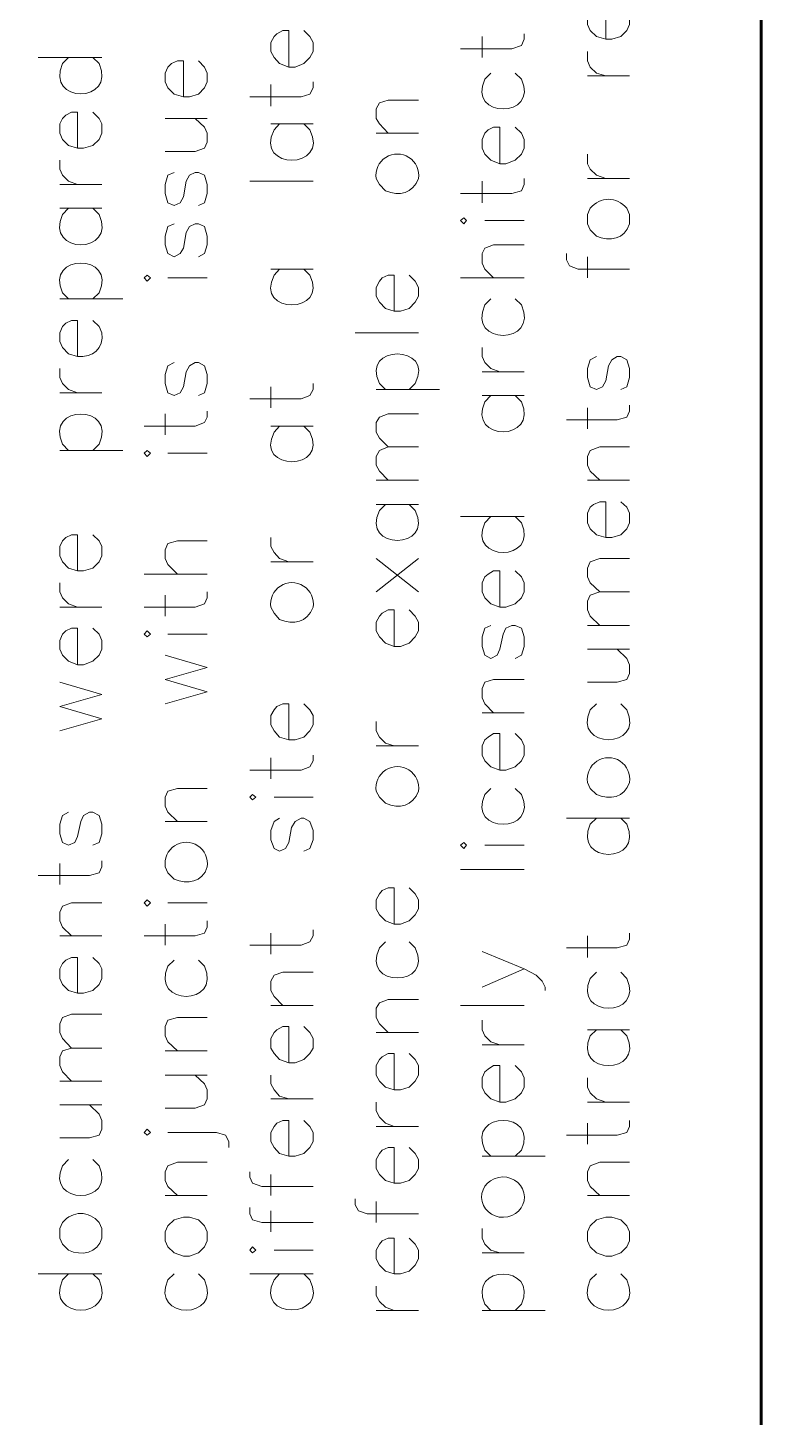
# Model space of a CAD drawing. Header units: inches. Extents: x 5 to 516, y -193 to 129.
# Drawn here: x 287.16 to 290.78, y -97.29 to -90.44 of the extents above; entities that cross this region are included whole.
import ezdxf

# ---------------------------------------------------------------- set-up
doc = ezdxf.new("R2010")
doc.units = ezdxf.units.IN
doc.header["$MEASUREMENT"] = 0
doc.layers.add('PDF3_Geometry', color=7, linetype='Continuous')

msp = doc.modelspace()

# ---------------------------------------------------------------- linework, layer by layer
at = {"layer": 'PDF3_Geometry', "lineweight": 60}
msp.add_lwpolyline([(290.7799874, -122.9609644), (290.7799874, -32.9700706), (155.7886422, -32.9700706), (155.7886422, -122.9609644)], dxfattribs=at)
at = {"layer": 'PDF3_Geometry', "lineweight": 15}
for points in [[(290.0133697, -90.4963846), (290.0133697, -90.3197292), (289.9833716, -90.3197292), (289.9533735, -90.3330617), (289.9367079, -90.3497273), (289.9233755, -90.3797254), (289.9233755, -90.4230559), (289.9367079, -90.453054), (289.966706, -90.4830521), (290.0133697, -90.4963846), (290.0433678, -90.4963846), (290.0866983, -90.4830521), (290.1166964, -90.453054), (290.1300289, -90.4230559), (290.1300289, -90.3797254), (290.1166964, -90.3497273), (290.0866983, -90.3197292)], [(288.4501366, -90.6330403), (288.4501366, -90.4530518), (288.4201385, -90.4530518), (288.3901405, -90.4697174), (288.376808, -90.4830499), (288.3601424, -90.513048), (288.3601424, -90.5563786), (288.376808, -90.5863766), (288.4034729, -90.6163747), (288.4501366, -90.6330403), (288.4801347, -90.6330403), (288.5234652, -90.6163747), (288.5534633, -90.5863766), (288.5701289, -90.5563786), (288.5701289, -90.513048), (288.5534633, -90.4830499), (288.5234652, -90.4530518)], [(289.2967493, -90.5430463), (289.5500664, -90.5430463), (289.5967301, -90.5263807), (289.6100626, -90.4963827), (289.6100626, -90.4697177)], [(289.403409, -90.5863785), (289.403409, -90.4830518)], [(287.2135495, -90.5863785), (287.5268628, -90.5863785)], [(287.3635398, -90.5863785), (287.3335417, -90.6163766)], [(287.5135301, -90.6163766), (287.4835321, -90.5863785)], [(287.9301699, -90.7796984), (287.9301699, -90.603043), (287.9001718, -90.603043), (287.8701738, -90.6163755), (287.8535082, -90.6330411), (287.8401757, -90.6630392), (287.8401757, -90.7063697), (287.8535082, -90.7363678), (287.8835062, -90.7663659), (287.9301699, -90.7796984), (287.960168, -90.7796984), (288.0034986, -90.7663659), (288.0334966, -90.7363678), (288.0468291, -90.7063697), (288.0468291, -90.6630392), (288.0334966, -90.6330411), (288.0034986, -90.603043)], [(290.0133697, -90.6763725), (289.966706, -90.66304), (289.9367079, -90.6330419), (289.9233755, -90.6030439), (289.9233755, -90.5563802)], [(289.4467395, -90.6630406), (289.4167414, -90.6930386)], [(289.5967299, -90.6930386), (289.5667318, -90.6630406)], [(289.9233757, -90.6763725), (290.1300291, -90.6763725)], [(288.2568159, -90.7796984), (288.510133, -90.7796984), (288.5534636, -90.7663659), (288.5701292, -90.7363678), (288.5701292, -90.7063697)], [(288.3601427, -90.8263602), (288.3601427, -90.7197003)], [(288.9401056, -90.9596863), (288.8967751, -90.9130226), (288.8801095, -90.8863577), (288.8801095, -90.839694), (288.8967751, -90.8096959), (288.9401056, -90.7963634), (289.090096, -90.7963634)], [(287.4068702, -91.0330153), (287.4068702, -90.85636), (287.3768722, -90.85636), (287.3502072, -90.8696925), (287.3335416, -90.8863581), (287.3202091, -90.913023), (287.3202091, -90.9596867), (287.3335416, -90.9896848), (287.3635397, -91.0196829), (287.4068702, -91.0330153), (287.4368683, -91.0330153), (287.483532, -91.0196829), (287.5135301, -90.9896848), (287.5268625, -90.9596867), (287.5268625, -90.913023), (287.5135301, -90.8863581), (287.483532, -90.85636)], [(287.840176, -90.8863573), (288.0468294, -90.8863573)], [(287.840176, -91.0496803), (287.9868332, -91.0496803), (288.0334969, -91.0330147), (288.0468294, -91.0030166), (288.0468294, -90.959686), (288.0334969, -90.929688), (287.9868332, -90.8863574)], [(288.3601427, -90.9130245), (288.5701292, -90.9130245)], [(288.4034731, -90.9130245), (288.3768082, -90.9430226)], [(288.5534635, -90.9430226), (288.5234655, -90.9130245)], [(288.8801094, -90.9596863), (289.0900959, -90.9596863)], [(289.49007, -91.1096774), (289.49007, -90.9296889), (289.4600719, -90.9296889), (289.433407, -90.9430214), (289.4167414, -90.959687), (289.4034089, -90.9896851), (289.4034089, -91.0330156), (289.4167414, -91.0630137), (289.4467395, -91.0930118), (289.49007, -91.1096774), (289.5200681, -91.1096774), (289.5667318, -91.0930118), (289.5967298, -91.0630137), (289.6100623, -91.0330156), (289.6100623, -90.9896851), (289.5967298, -90.959687), (289.5667318, -90.9296889)], [(287.4068702, -91.2130033), (287.3635397, -91.1963377), (287.3335416, -91.1663396), (287.3202091, -91.1363415), (287.3202091, -91.0930109)], [(290.0133697, -91.1830064), (289.966706, -91.1663408), (289.9367079, -91.1363427), (289.9233755, -91.1096778), (289.9233755, -91.0630141)], [(287.8835064, -91.1530062), (287.8535084, -91.1663386), (287.8401759, -91.2130023), (287.8401759, -91.2563329), (287.8535084, -91.3029965), (287.8835064, -91.316329), (287.9135045, -91.3029965), (287.9301701, -91.2729985), (287.9435026, -91.1963367), (287.9601682, -91.1663386), (287.9868332, -91.1530062), (288.0034988, -91.1530062), (288.0334968, -91.1663386), (288.0468293, -91.2130023), (288.0468293, -91.2563329), (288.0334968, -91.3029965), (288.0034988, -91.316329)], [(287.3202093, -91.2130033), (287.5268627, -91.2130033)], [(288.2568159, -91.1963383), (288.5701292, -91.1963383)], [(289.2967493, -91.256332), (289.5500664, -91.256332), (289.5967301, -91.2429996), (289.6100626, -91.2130015), (289.6100626, -91.1830034)], [(289.403409, -91.3029972), (289.403409, -91.1963374)], [(289.9233757, -91.1830064), (290.1300291, -91.1830064)], [(287.3202093, -91.3296645), (287.5268627, -91.3296645)], [(287.3635398, -91.3296645), (287.3335417, -91.3596626)], [(287.5135301, -91.3596626), (287.4835321, -91.3296645)], [(289.9367082, -91.3296614), (289.9233757, -91.3596594), (289.9233757, -91.4063231), (289.9367082, -91.4363212), (289.9667063, -91.4663193)], [(290.1300291, -91.4063231), (290.1300291, -91.3596594), (290.1166967, -91.3296614)], [(287.8835064, -91.4063231), (287.8535084, -91.4196556), (287.8401759, -91.4663193), (287.8401759, -91.5096498), (287.8535084, -91.5529804), (287.8835064, -91.569646), (287.9135045, -91.5529804), (287.9301701, -91.5263154), (287.9435026, -91.4496537), (287.9601682, -91.4196556), (287.9868332, -91.4063231), (288.0034988, -91.4063231), (288.0334968, -91.4196556), (288.0468293, -91.4663193), (288.0468293, -91.5096498), (288.0334968, -91.5529804), (288.0034988, -91.569646)], [(289.416741, -91.3896582), (289.6100619, -91.3896582)], [(289.4600715, -91.672972), (289.4167409, -91.6296414), (289.4034084, -91.5996434), (289.4034084, -91.5529797), (289.4167409, -91.5263147), (289.4600715, -91.5096491), (289.6100618, -91.5096491)], [(289.820049, -91.5529812), (289.820049, -91.5829793), (289.8333815, -91.6129773), (289.876712, -91.6296429), (290.1300291, -91.6296429)], [(289.9233757, -91.672972), (289.9233757, -91.5696453)], [(288.3601427, -91.6296432), (288.5701292, -91.6296432)], [(288.4034731, -91.6296432), (288.3768082, -91.6596413)], [(288.5534635, -91.6596413), (288.5234655, -91.6296432)], [(287.8535079, -91.672972), (288.0468288, -91.672972)], [(288.9701033, -91.8362984), (288.9701033, -91.6596431), (288.9401052, -91.6596431), (288.9101072, -91.6729755), (288.8967747, -91.6896411), (288.8801091, -91.7196392), (288.8801091, -91.7629698), (288.8967747, -91.7929678), (288.9267728, -91.8229659), (288.9701033, -91.8362984), (289.0001014, -91.8362984), (289.0434319, -91.8229659), (289.07343, -91.7929678), (289.0900956, -91.7629698), (289.0900956, -91.7196392), (289.07343, -91.6896411), (289.0434319, -91.6596431)], [(289.2967493, -91.672972), (289.6100626, -91.672972)], [(287.3202093, -91.7763013), (287.6301894, -91.7763013)], [(287.3635398, -91.7763013), (287.3335417, -91.7463032)], [(287.5135301, -91.7463032), (287.4835321, -91.7763013)], [(289.4467395, -91.7763013), (289.4167414, -91.8062994)], [(289.5967299, -91.8062994), (289.5667318, -91.7763013)], [(287.5268625, -91.9429559), (287.5135301, -91.9129578), (287.483532, -91.8829598)], [(288.7767826, -91.9429573), (289.0900959, -91.9429573)], [(289.49007, -92.1362771), (289.4467395, -92.1196115), (289.4167414, -92.0896134), (289.4034089, -92.0596154), (289.4034089, -92.0162848)], [(287.4068702, -92.239603), (287.3635397, -92.2229374), (287.3335416, -92.1929393), (287.3202091, -92.1629413), (287.3202091, -92.1196107)], [(287.8835064, -92.089612), (287.8535084, -92.1062776), (287.8401759, -92.1496081), (287.8401759, -92.1929387), (287.8535084, -92.2396023), (287.8835064, -92.2529348), (287.9135045, -92.2396023), (287.9301701, -92.2096043), (287.9435026, -92.1362756), (287.9601682, -92.1062776), (287.9868332, -92.089612), (288.0034988, -92.089612), (288.0334968, -92.1062776), (288.0468293, -92.1496081), (288.0468293, -92.1929387), (288.0334968, -92.2396023), (288.0034988, -92.2529348)], [(289.9667062, -92.0596151), (289.9367081, -92.0762807), (289.9233757, -92.1196113), (289.9233757, -92.1629418), (289.9367081, -92.2096055), (289.9667062, -92.222938), (289.9967043, -92.2096055), (290.0133699, -92.1796074), (290.0267024, -92.1062788), (290.043368, -92.0762807), (290.0700329, -92.0596151), (290.0866985, -92.0596151), (290.1166966, -92.0762807), (290.1300291, -92.1196113), (290.1300291, -92.1629418), (290.1166966, -92.2096055), (290.0866985, -92.222938)], [(288.2568159, -92.2696033), (288.510133, -92.2696033), (288.5534636, -92.2529377), (288.5701292, -92.2229396), (288.5701292, -92.1929415)], [(288.9267728, -92.2229381), (288.8967747, -92.19294)], [(289.0734301, -92.19294), (289.043432, -92.2229381)], [(289.403409, -92.1362771), (289.6100625, -92.1362771)], [(287.3202093, -92.239603), (287.5268627, -92.239603)], [(288.3601427, -92.3129321), (288.3601427, -92.2096053)], [(288.8801094, -92.2229381), (289.1934226, -92.2229381)], [(289.403409, -92.2529383), (289.6100625, -92.2529383)], [(289.4467395, -92.2529383), (289.4167414, -92.2829364)], [(289.5967299, -92.2829364), (289.5667318, -92.2529383)], [(287.7368492, -92.402926), (287.9868332, -92.402926), (288.0334969, -92.3862604), (288.0468293, -92.3595955), (288.0468293, -92.3295974)], [(289.820049, -92.3729292), (290.070033, -92.3729292), (290.1166966, -92.3595967), (290.1300291, -92.3295986), (290.1300291, -92.2996005)], [(289.9233757, -92.416258), (289.9233757, -92.3129312)], [(287.840176, -92.4462582), (287.840176, -92.3429315)], [(288.9401056, -92.5062519), (288.8967751, -92.4629214), (288.8801095, -92.4329233), (288.8801095, -92.3862596), (288.8967751, -92.3595946), (288.9401056, -92.342929), (289.090096, -92.342929)], [(288.3601427, -92.402926), (288.5701292, -92.402926)], [(288.4034731, -92.402926), (288.3768082, -92.4329241)], [(288.5534635, -92.4329241), (288.5234655, -92.402926)], [(287.3202093, -92.5229202), (287.6301894, -92.5229202)], [(287.3635398, -92.5229202), (287.3335417, -92.4929221)], [(287.5135301, -92.4929221), (287.4835321, -92.5229202)], [(287.8535079, -92.5362522), (288.0468288, -92.5362522)], [(288.9401056, -92.6695783), (288.8967751, -92.6262477), (288.8801095, -92.5962497), (288.8801095, -92.5529191), (288.8967751, -92.522921), (288.9401056, -92.5062554), (289.090096, -92.5062554)], [(289.983372, -92.6695783), (289.9367083, -92.6262477), (289.9233758, -92.5962497), (289.9233758, -92.5529191), (289.9367083, -92.522921), (289.983372, -92.5062554), (290.1300293, -92.5062554)], [(288.8801094, -92.6695783), (289.0900959, -92.6695783)], [(289.9233757, -92.6695783), (290.1300291, -92.6695783)], [(288.8801094, -92.7895691), (289.0900959, -92.7895691)], [(288.9267728, -92.7895691), (288.8967747, -92.8195672)], [(289.0734301, -92.8195672), (289.043432, -92.7895691)], [(290.0133697, -92.9528921), (290.0133697, -92.7762368), (289.9833716, -92.7762368), (289.9533735, -92.7895692), (289.9367079, -92.8029017), (289.9233755, -92.8328998), (289.9233755, -92.8795635), (289.9367079, -92.9095616), (289.966706, -92.9395596), (290.0133697, -92.9528921), (290.0433678, -92.9528921), (290.0866983, -92.9395596), (290.1166964, -92.9095616), (290.1300289, -92.8795635), (290.1300289, -92.8328998), (290.1166964, -92.8029017), (290.0866983, -92.7762368)], [(289.2967493, -92.8495662), (289.6100626, -92.8495662)], [(289.4467395, -92.8495662), (289.4167414, -92.8795643)], [(289.5967299, -92.8795643), (289.5667318, -92.8495662)], [(287.4068702, -93.1162151), (287.4068702, -92.9395598), (287.3768722, -92.9395598), (287.3502072, -92.9528922), (287.3335416, -92.9695578), (287.3202091, -92.9962228), (287.3202091, -93.0428865), (287.3335416, -93.0728846), (287.3635397, -93.1028826), (287.4068702, -93.1162151), (287.4368683, -93.1162151), (287.483532, -93.1028826), (287.5135301, -93.0728846), (287.5268625, -93.0428865), (287.5268625, -92.9962228), (287.5135301, -92.9695578), (287.483532, -92.9395598)], [(287.9001722, -93.13288), (287.8535085, -93.0862164), (287.8401761, -93.0562183), (287.8401761, -93.0128877), (287.8535085, -92.9828896), (287.9001722, -92.9695572), (288.0468295, -92.9695572)], [(288.4501366, -93.0728829), (288.4034729, -93.0562173), (288.376808, -93.0262193), (288.3601424, -92.9962212), (288.3601424, -92.9528906)], [(288.3601427, -93.0728829), (288.5701292, -93.0728829)], [(288.8801094, -93.056218), (289.0900959, -93.2195409)], [(288.8801094, -93.219541), (289.0900959, -93.0562181)], [(289.983372, -93.219541), (289.9367083, -93.1762104), (289.9233758, -93.1462124), (289.9233758, -93.1028818), (289.9367083, -93.0728837), (289.983372, -93.0562181), (290.1300293, -93.0562181)], [(287.7368492, -93.13288), (288.0468293, -93.13288)], [(289.49007, -93.296203), (289.49007, -93.1162146), (289.4600719, -93.1162146), (289.433407, -93.1328802), (289.4167414, -93.1462126), (289.4034089, -93.1762107), (289.4034089, -93.2195413), (289.4167414, -93.2495394), (289.4467395, -93.2795374), (289.49007, -93.296203), (289.5200681, -93.296203), (289.5667318, -93.2795374), (289.5967298, -93.2495394), (289.6100623, -93.2195413), (289.6100623, -93.1762107), (289.5967298, -93.1462126), (289.5667318, -93.1162146)], [(287.4068702, -93.296203), (287.3635397, -93.2795374), (287.3335416, -93.2495394), (287.3202091, -93.2195413), (287.3202091, -93.1762107)], [(287.7368492, -93.296203), (287.9868332, -93.296203), (288.0334969, -93.2795374), (288.0468293, -93.2495394), (288.0468293, -93.2195413)], [(289.983372, -93.386197), (289.9367083, -93.3395333), (289.9233758, -93.3095352), (289.9233758, -93.2662047), (289.9367083, -93.2362066), (289.983372, -93.219541), (290.1300293, -93.219541)], [(287.840176, -93.3395318), (287.840176, -93.2362051)], [(287.3202093, -93.296203), (287.5268627, -93.296203)], [(288.9701033, -93.4895229), (288.9701033, -93.3095344), (288.9401052, -93.3095344), (288.9101072, -93.3262), (288.8967747, -93.3395325), (288.8801091, -93.3695306), (288.8801091, -93.4128611), (288.8967747, -93.4428592), (288.9267728, -93.4728573), (288.9701033, -93.4895229), (289.0001014, -93.4895229), (289.0434319, -93.4728573), (289.07343, -93.4428592), (289.0900956, -93.4128611), (289.0900956, -93.3695306), (289.07343, -93.3395325), (289.0434319, -93.3095344)], [(287.4068702, -93.5795202), (287.4068702, -93.3995318), (287.3768722, -93.3995318), (287.3502072, -93.4128642), (287.3335416, -93.4295298), (287.3202091, -93.4595279), (287.3202091, -93.5028585), (287.3335416, -93.5328566), (287.3635397, -93.5628546), (287.4068702, -93.5795202), (287.4368683, -93.5795202), (287.483532, -93.5628546), (287.5135301, -93.5328566), (287.5268625, -93.5028585), (287.5268625, -93.4595279), (287.5135301, -93.4295298), (287.483532, -93.3995318)], [(289.4467395, -93.386197), (289.4167414, -93.3995295), (289.403409, -93.44286), (289.403409, -93.4895237), (289.4167414, -93.5328543), (289.4467395, -93.5495198), (289.4767376, -93.5328543), (289.4900701, -93.5028562), (289.5067357, -93.4295275), (289.5200682, -93.3995295), (289.5500662, -93.386197), (289.5667318, -93.386197), (289.5967299, -93.3995295), (289.6100624, -93.44286), (289.6100624, -93.4895237), (289.5967299, -93.5328543), (289.5667318, -93.5495198)], [(289.9233757, -93.386197), (290.1300291, -93.386197)], [(287.8535079, -93.4295292), (288.0468288, -93.4295292)], [(287.840176, -93.7728401), (288.0468294, -93.7128439), (287.840176, -93.6528478), (288.0468294, -93.5928516), (287.840176, -93.5328555)], [(289.9233757, -93.6661778), (290.070033, -93.6661778), (290.1166967, -93.6528453), (290.1300291, -93.6228473), (290.1300291, -93.5795167), (290.1166967, -93.5495186), (290.070033, -93.502855)], [(289.9233757, -93.5028582), (290.1300291, -93.5028582)], [(287.3202093, -93.9061628), (287.5268627, -93.8461667), (287.3202093, -93.7861705), (287.5268627, -93.7261744), (287.3202093, -93.6661782)], [(289.4600715, -93.8161689), (289.4167409, -93.7728383), (289.4034084, -93.7428402), (289.4034084, -93.6961766), (289.4167409, -93.6661785), (289.4600715, -93.652846), (289.6100618, -93.652846)], [(288.4501366, -93.949495), (288.4501366, -93.7728397), (288.4201385, -93.7728397), (288.3901405, -93.7861722), (288.376808, -93.8028378), (288.3601424, -93.8295027), (288.3601424, -93.8761664), (288.376808, -93.9061645), (288.4034729, -93.9361625), (288.4501366, -93.949495), (288.4801347, -93.949495), (288.5234652, -93.9361625), (288.5534633, -93.9061645), (288.5701289, -93.8761664), (288.5701289, -93.8295027), (288.5534633, -93.8028378), (288.5234652, -93.7728397)], [(289.403409, -93.8161689), (289.6100625, -93.8161689)], [(289.9667062, -93.7728401), (289.9367081, -93.8028382)], [(290.1166966, -93.8028382), (290.0866985, -93.7728401)], [(288.9701033, -93.9794919), (288.9267728, -93.9661594), (288.8967747, -93.9361613), (288.8801091, -93.9061632), (288.8801091, -93.8594996)], [(289.49007, -94.0994861), (289.49007, -93.9194976), (289.4600719, -93.9194976), (289.433407, -93.9361632), (289.4167414, -93.9494957), (289.4034089, -93.9794938), (289.4034089, -94.0261574), (289.4167414, -94.0528224), (289.4467395, -94.0828205), (289.49007, -94.0994861), (289.5200681, -94.0994861), (289.5667318, -94.0828205), (289.5967298, -94.0528224), (289.6100623, -94.0261574), (289.6100623, -93.9794938), (289.5967298, -93.9494957), (289.5667318, -93.9194976)], [(288.2568159, -94.0994861), (288.510133, -94.0994861), (288.5534636, -94.0828205), (288.5701292, -94.0528224), (288.5701292, -94.0261574)], [(288.3601427, -94.1428149), (288.3601427, -94.0394882)], [(288.8801094, -93.9794919), (289.0900959, -93.9794919)], [(287.9001722, -94.352803), (287.8535085, -94.3061394), (287.8401761, -94.2761413), (287.8401761, -94.2328107), (287.8535085, -94.2028127), (287.9001722, -94.1894802), (288.0468295, -94.1894802)], [(288.3768076, -94.2328088), (288.5701285, -94.2328088)], [(289.4467395, -94.18948), (289.4167414, -94.2194781)], [(289.5967299, -94.2194781), (289.5667318, -94.18948)], [(287.3635398, -94.3061379), (287.3335417, -94.3228035), (287.3202092, -94.366134), (287.3202092, -94.4127977), (287.3335417, -94.4561283), (287.3635398, -94.4694607), (287.3935378, -94.4561283), (287.4068703, -94.4261302), (287.4235359, -94.3528015), (287.4368684, -94.3228035), (287.4668665, -94.3061379), (287.4835321, -94.3061379), (287.5135301, -94.3228035), (287.5268626, -94.366134), (287.5268626, -94.4127977), (287.5135301, -94.4561283), (287.4835321, -94.4694607)], [(287.840176, -94.352803), (288.0468294, -94.352803)], [(288.4034731, -94.3361381), (288.3768082, -94.3528037), (288.3601426, -94.3961343), (288.3601426, -94.4427979), (288.3768082, -94.4861285), (288.4034731, -94.499461), (288.4334712, -94.4861285), (288.4501368, -94.4561304), (288.4634693, -94.3828018), (288.4801349, -94.3528037), (288.510133, -94.3361381), (288.5234655, -94.3361381), (288.5534635, -94.3528037), (288.5701291, -94.3961343), (288.5701291, -94.4427979), (288.5534635, -94.4861285), (288.5234655, -94.499461)], [(289.820049, -94.3361381), (290.1300291, -94.3361381)], [(289.9667062, -94.3361381), (289.9367081, -94.3661362)], [(290.1166966, -94.3661362), (290.0866985, -94.3361381)], [(289.416741, -94.4694609), (289.6100619, -94.4694609)], [(287.2135495, -94.6194519), (287.4668666, -94.6194519), (287.5135303, -94.6061195), (287.5268628, -94.5761214), (287.5268628, -94.5461233)], [(287.3202093, -94.6627841), (287.3202093, -94.5594574)], [(289.2967493, -94.5894517), (289.6100626, -94.5894517)], [(288.9701033, -94.8594369), (288.9701033, -94.6794485), (288.9401052, -94.6794485), (288.9101072, -94.692781), (288.8967747, -94.7094466), (288.8801091, -94.7394446), (288.8801091, -94.7827752), (288.8967747, -94.8127733), (288.9267728, -94.8427714), (288.9701033, -94.8594369), (289.0001014, -94.8594369), (289.0434319, -94.8427714), (289.07343, -94.8127733), (289.0900956, -94.7827752), (289.0900956, -94.7394446), (289.07343, -94.7094466), (289.0434319, -94.6794485)], [(287.3768717, -94.9160977), (287.3335411, -94.8727671), (287.3202087, -94.842769), (287.3202087, -94.7994385), (287.3335411, -94.7694404), (287.3768717, -94.7527748), (287.5268621, -94.7527748)], [(287.8535079, -94.7527781), (288.0468288, -94.7527781)], [(287.7368492, -94.9160977), (287.9868332, -94.9160977), (288.0334969, -94.9027652), (288.0468293, -94.8727671), (288.0468293, -94.842769)], [(287.840176, -94.9627628), (287.840176, -94.8594361)], [(287.3202093, -94.9160977), (287.5268627, -94.9160977)], [(288.2568159, -94.9627628), (288.510133, -94.9627628), (288.5534636, -94.9460972), (288.5701292, -94.9160992), (288.5701292, -94.8861011)], [(288.3601427, -95.0060916), (288.3601427, -94.9027649)], [(289.820049, -94.9760948), (290.070033, -94.9760948), (290.1166966, -94.9627623), (290.1300291, -94.9327642), (290.1300291, -94.9027661)], [(289.9233757, -95.0227599), (289.9233757, -94.9161001)], [(288.9267728, -94.9460979), (288.8967747, -94.976096)], [(289.0734301, -94.976096), (289.043432, -94.9460979)], [(289.403409, -95.169418), (289.6100625, -95.0794238), (289.403409, -94.9927627)], [(287.4068702, -95.1994149), (287.4068702, -95.0227595), (287.3768722, -95.0227595), (287.3502072, -95.036092), (287.3335416, -95.0527576), (287.3202091, -95.0794226), (287.3202091, -95.1260862), (287.3335416, -95.1560843), (287.3635397, -95.1860824), (287.4068702, -95.1994149), (287.4368683, -95.1994149), (287.483532, -95.1860824), (287.5135301, -95.1560843), (287.5268625, -95.1260862), (287.5268625, -95.0794226), (287.5135301, -95.0527576), (287.483532, -95.0227595)], [(287.8835064, -95.0360919), (287.8535084, -95.06609)], [(288.0334968, -95.06609), (288.0034988, -95.0360919)], [(288.4201389, -95.259412), (288.3768084, -95.2160814), (288.3601428, -95.1860834), (288.3601428, -95.1394197), (288.3768084, -95.1094216), (288.4201389, -95.0960891), (288.5701293, -95.0960891)], [(289.6100625, -95.0794241), (289.6700587, -95.1094221), (289.7000568, -95.1394202), (289.7133892, -95.1694183), (289.7133892, -95.1860839)], [(289.9667062, -95.096089), (289.9367081, -95.1260871)], [(290.1166966, -95.1260871), (290.0866985, -95.096089)], [(288.3601427, -95.259412), (288.5701292, -95.259412)], [(288.9401056, -95.3927347), (288.8967751, -95.3494042), (288.8801095, -95.3194061), (288.8801095, -95.2727424), (288.8967751, -95.2460775), (288.9401056, -95.2294119), (289.090096, -95.2294119)], [(289.2967493, -95.259412), (289.6100626, -95.259412)], [(287.3768717, -95.4693968), (287.3335411, -95.4227331), (287.3202087, -95.392735), (287.3202087, -95.3494045), (287.3335411, -95.3194064), (287.3768717, -95.3027408), (287.5268621, -95.3027408)], [(287.9001722, -95.4827287), (287.8535085, -95.4393981), (287.8401761, -95.4094001), (287.8401761, -95.3627364), (287.8535085, -95.3327383), (287.9001722, -95.3194058), (288.0468295, -95.3194058)], [(289.49007, -95.4527318), (289.4467395, -95.4393994), (289.4167414, -95.4094013), (289.4034089, -95.3794032), (289.4034089, -95.3327395)], [(288.4501366, -95.5427258), (288.4501366, -95.3627373), (288.4201385, -95.3627373), (288.3901405, -95.3794029), (288.376808, -95.3927354), (288.3601424, -95.4227335), (288.3601424, -95.4693972), (288.376808, -95.4960621), (288.4034729, -95.5260602), (288.4501366, -95.5427258), (288.4801347, -95.5427258), (288.5234652, -95.5260602), (288.5534633, -95.4960621), (288.5701289, -95.4693972), (288.5701289, -95.4227335), (288.5534633, -95.3927354), (288.5234652, -95.3627373)], [(288.8801094, -95.3927347), (289.0900959, -95.3927347)], [(289.9233757, -95.3794028), (290.1300291, -95.3794028)], [(289.9667062, -95.3794028), (289.9367081, -95.4094009)], [(290.1166966, -95.4094009), (290.0866985, -95.3794028)], [(287.3768717, -95.6327198), (287.3335411, -95.5860561), (287.3202087, -95.556058), (287.3202087, -95.5127274), (287.3335411, -95.4827294), (287.3768717, -95.4693969), (287.5268621, -95.4693969)], [(287.840176, -95.4827287), (288.0468294, -95.4827287)], [(289.403409, -95.4527318), (289.6100625, -95.4527318)], [(288.9701033, -95.6760519), (288.9701033, -95.4960635), (288.9401052, -95.4960635), (288.9101072, -95.5127291), (288.8967747, -95.5260616), (288.8801091, -95.5560596), (288.8801091, -95.6027233), (288.8967747, -95.6327214), (288.9267728, -95.6627195), (288.9701033, -95.6760519), (289.0001014, -95.6760519), (289.0434319, -95.6627195), (289.07343, -95.6327214), (289.0900956, -95.6027233), (289.0900956, -95.5560596), (289.07343, -95.5260616), (289.0434319, -95.4960635)], [(287.840176, -95.6027229), (288.0468294, -95.6027229)], [(287.840176, -95.7660459), (287.9868332, -95.7660459), (288.0334969, -95.7493803), (288.0468294, -95.7193822), (288.0468294, -95.6760517), (288.0334969, -95.6460536), (287.9868332, -95.602723)], [(288.4501366, -95.7193807), (288.4034729, -95.7060483), (288.376808, -95.6760502), (288.3601424, -95.6460521), (288.3601424, -95.6027215)], [(289.49007, -95.7360457), (289.49007, -95.5560572), (289.4600719, -95.5560572), (289.433407, -95.5727228), (289.4167414, -95.5860553), (289.4034089, -95.6160533), (289.4034089, -95.662717), (289.4167414, -95.689382), (289.4467395, -95.7193801), (289.49007, -95.7360457), (289.5200681, -95.7360457), (289.5667318, -95.7193801), (289.5967298, -95.689382), (289.6100623, -95.662717), (289.6100623, -95.6160533), (289.5967298, -95.5860553), (289.5667318, -95.5560572)], [(290.0133697, -95.7360457), (289.966706, -95.7193801), (289.9367079, -95.689382), (289.9233755, -95.662717), (289.9233755, -95.6160533)], [(287.3202093, -95.6327198), (287.5268627, -95.6327198)], [(287.3202093, -95.7493776), (287.5268627, -95.7493776)], [(287.3202093, -95.912704), (287.4668665, -95.912704), (287.5135302, -95.8993715), (287.5268627, -95.8693734), (287.5268627, -95.8260429), (287.5135302, -95.7960448), (287.4668665, -95.7493811)], [(288.3601427, -95.7193807), (288.5701292, -95.7193807)], [(288.9701033, -95.8560399), (288.9267728, -95.8393743), (288.8967747, -95.8093762), (288.8801091, -95.7793781), (288.8801091, -95.7360475)], [(289.9233757, -95.7360457), (290.1300291, -95.7360457)], [(287.8535079, -95.8860367), (288.0934925, -95.8860367), (288.1368231, -95.8993692), (288.1534887, -95.9293673), (288.1534887, -95.9593653)], [(288.4501366, -96.0026979), (288.4501366, -95.8260426), (288.4201385, -95.8260426), (288.3901405, -95.8393751), (288.376808, -95.8560407), (288.3601424, -95.8860387), (288.3601424, -95.9293693), (288.376808, -95.9593674), (288.4034729, -95.9893655), (288.4501366, -96.0026979), (288.4801347, -96.0026979), (288.5234652, -95.9893655), (288.5534633, -95.9593674), (288.5701289, -95.9293693), (288.5701289, -95.8860387), (288.5534633, -95.8560407), (288.5234652, -95.8260426)], [(288.8801094, -95.8560399), (289.0900959, -95.8560399)], [(289.820049, -95.8993686), (290.070033, -95.8993686), (290.1166966, -95.8860362), (290.1300291, -95.8560381), (290.1300291, -95.82604)], [(289.9233757, -95.9427008), (289.9233757, -95.8393741)], [(288.9701033, -96.1360207), (288.9701033, -95.9593653), (288.9401052, -95.9593653), (288.9101072, -95.9726978), (288.8967747, -95.9893634), (288.8801091, -96.0193615), (288.8801091, -96.0626921), (288.8967747, -96.0926901), (288.9267728, -96.1226882), (288.9701033, -96.1360207), (289.0001014, -96.1360207), (289.0434319, -96.1226882), (289.07343, -96.0926901), (289.0900956, -96.0626921), (289.0900956, -96.0193615), (289.07343, -95.9893634), (289.0434319, -95.9593653)], [(287.3635398, -96.0193629), (287.3335417, -96.0493609)], [(287.5135301, -96.0493609), (287.4835321, -96.0193629)], [(289.403409, -96.0026979), (289.7133892, -96.0026979)], [(289.4467395, -96.0026979), (289.4167414, -95.9726999)], [(289.5967299, -95.9726999), (289.5667318, -96.0026979)], [(287.9001722, -96.1960178), (287.8535085, -96.1526872), (287.8401761, -96.1226892), (287.8401761, -96.0793586), (287.8535085, -96.0493605), (287.9001722, -96.0326949), (288.0468295, -96.0326949)], [(288.2568159, -96.07936), (288.2568159, -96.1060249), (288.2701484, -96.136023), (288.3168121, -96.1526886), (288.5701292, -96.1526886)], [(288.3601427, -96.1960178), (288.3601427, -96.0926911)], [(289.983372, -96.1960178), (289.9367083, -96.1526872), (289.9233758, -96.1226892), (289.9233758, -96.0793586), (289.9367083, -96.0493605), (289.983372, -96.0326949), (290.1300293, -96.0326949)], [(287.840176, -96.1960178), (288.0468294, -96.1960178)], [(288.7767826, -96.2126827), (288.7767826, -96.2426808), (288.7934482, -96.2726789), (288.8367788, -96.2860113), (289.0900959, -96.2860113)], [(288.8801094, -96.3293439), (288.8801094, -96.2260172)], [(289.9233757, -96.1960178), (290.1300291, -96.1960178)], [(288.2568159, -96.2560115), (288.2568159, -96.2860096), (288.2701484, -96.3160077), (288.3168121, -96.3293401), (288.5701292, -96.3293401)], [(288.3601427, -96.3760057), (288.3601427, -96.272679)], [(287.3335417, -96.3293408), (287.3202093, -96.3593389), (287.3202093, -96.4060026), (287.3335417, -96.4360006), (287.3635398, -96.4659987)], [(287.5268627, -96.4060026), (287.5268627, -96.3593389), (287.5135302, -96.3293408)], [(289.49007, -96.4793316), (289.4467395, -96.4659991), (289.4167414, -96.436001), (289.4034089, -96.406003), (289.4034089, -96.3593393)], [(288.9701033, -96.5826575), (288.9701033, -96.4060022), (288.9401052, -96.4060022), (288.9101072, -96.4193346), (288.8967747, -96.4360002), (288.8801091, -96.4659983), (288.8801091, -96.5093289), (288.8967747, -96.5393269), (288.9267728, -96.569325), (288.9701033, -96.5826575), (289.0001014, -96.5826575), (289.0434319, -96.569325), (289.07343, -96.5393269), (289.0900956, -96.5093289), (289.0900956, -96.4659983), (289.07343, -96.4360002), (289.0434319, -96.4060022)], [(288.3768076, -96.4659997), (288.5701285, -96.4659997)], [(289.403409, -96.4793316), (289.6100625, -96.4793316)], [(287.2135495, -96.5826575), (287.5268628, -96.5826575)], [(287.3635398, -96.5826575), (287.3335417, -96.6126556)], [(287.5135301, -96.6126556), (287.4835321, -96.5826575)], [(287.8835064, -96.5826575), (287.8535084, -96.6126556)], [(288.0334968, -96.6126556), (288.0034988, -96.5826575)], [(288.2568159, -96.5826575), (288.5701292, -96.5826575)], [(288.4034731, -96.5826575), (288.3768082, -96.6126556)], [(288.5534635, -96.6126556), (288.5234655, -96.5826575)], [(288.9701033, -96.7626488), (288.9267728, -96.7459832), (288.8967747, -96.7193182), (288.8801091, -96.6893202), (288.8801091, -96.6426565)], [(289.9667062, -96.5826575), (289.9367081, -96.6126556)], [(290.1166966, -96.6126556), (290.0866985, -96.5826575)], [(288.8801094, -96.7626488), (289.0900959, -96.7626488)], [(289.403409, -96.7626488), (289.7133892, -96.7626488)], [(289.4467395, -96.7626488), (289.4167414, -96.7326507)], [(289.5967299, -96.7326507), (289.5667318, -96.7626488)]]:
    msp.add_lwpolyline(points, dxfattribs=at)
for points in [[(289.0900959, -91.1830064, 1.153009687), (288.8801094, -91.1830064), (288.896775, -91.2130045), (288.926773, -91.2430026)], [(288.5701292, -93.296203, 1.153009687), (288.3601427, -93.296203), (288.3768083, -93.3262011), (288.4034732, -93.3561992)], [(290.1300291, -94.1594798, 1.174214095), (289.9233757, -94.1594798), (289.9367082, -94.1894779), (289.9667063, -94.2194759)], [(289.0900959, -94.202812, 1.153009687), (288.8801094, -94.202812), (288.896775, -94.2328101), (288.926773, -94.2628081)], [(288.0468294, -94.5761197, 1.174214095), (287.840176, -94.5761197), (287.8535084, -94.6061178), (287.8835065, -94.6361159)]]:
    msp.add_lwpolyline(points, format="xyb", dxfattribs=at)
for points in [[(289.3134142, -91.4063231), (289.3267467, -91.3896575), (289.3134142, -91.376325), (289.2967486, -91.3896575)], [(287.7501812, -91.6896403), (287.7668468, -91.6729747), (287.7501812, -91.6596422), (287.7368487, -91.6729747)], [(287.4068702, -92.0596151), (287.4068702, -91.8829598), (287.3768722, -91.8829598), (287.3502072, -91.8962922), (287.3335416, -91.9129578), (287.3202091, -91.9429559), (287.3202091, -91.9862865), (287.3335416, -92.0162845), (287.3635397, -92.0462826)], [(287.7501812, -92.5529171), (287.7668468, -92.5362515), (287.7501812, -92.522919), (287.7368487, -92.5362515)], [(287.7501812, -93.4428611), (287.7668468, -93.4295286), (287.7501812, -93.412863), (287.7368487, -93.4295286)], [(288.2701479, -94.2461442), (288.2868134, -94.2328117), (288.2701479, -94.2194792), (288.2568154, -94.2328117)], [(289.3134142, -94.4861258), (289.3267467, -94.4694602), (289.3134142, -94.4561277), (289.2967486, -94.4694602)], [(287.7501812, -94.769443), (287.7668468, -94.7527774), (287.7501812, -94.7394449), (287.7368487, -94.7527774)], [(287.7501812, -95.8993686), (287.7668468, -95.8860362), (287.7501812, -95.8693706), (287.7368487, -95.8860362)], [(287.840176, -96.4193379), (287.8535084, -96.449336), (287.8835065, -96.479334), (287.9301702, -96.4959996), (287.9601683, -96.4959996), (288.0034988, -96.479334), (288.0334969, -96.449336), (288.0468294, -96.4193379), (288.0468294, -96.3760073), (288.0334969, -96.3460093), (288.0034988, -96.3160112), (287.9601683, -96.3026787), (287.9301702, -96.3026787), (287.8835065, -96.3160112), (287.8535084, -96.3460093), (287.840176, -96.3760073)], [(289.9233757, -96.4193379), (289.9367082, -96.449336), (289.9667063, -96.479334), (290.01337, -96.4959996), (290.043368, -96.4959996), (290.0866986, -96.479334), (290.1166967, -96.449336), (290.1300291, -96.4193379), (290.1300291, -96.3760073), (290.1166967, -96.3460093), (290.0866986, -96.3160112), (290.043368, -96.3026787), (290.01337, -96.3026787), (289.9667063, -96.3160112), (289.9367082, -96.3460093), (289.9233757, -96.3760073)], [(288.2701479, -96.4793316), (288.2868134, -96.4659991), (288.2701479, -96.4493335), (288.2568154, -96.4659991)]]:
    msp.add_lwpolyline(points, close=True, dxfattribs=at)
msp.add_ellipse((289.5064727, -96.2043493), major_axis=(0.1056027, 0), ratio=0.942608759, start_param=3.361013842, end_param=9.644199149, dxfattribs=at)
for points in [[(287.3335417, -90.6163766), (287.2443807, -90.8150861), (287.6026355, -90.8145861), (287.5135301, -90.6163766)], [(289.4167414, -90.6930386), (289.3248029, -90.8885261), (289.6886129, -90.8881928), (289.5967299, -90.6930386)], [(288.3768082, -90.9430226), (288.2759258, -91.1435097), (288.653846, -91.141121), (288.5534635, -90.9430226)], [(288.926773, -91.2430026), (288.9953242, -91.2733895), (289.0601534, -91.256835), (289.0900959, -91.1830064)], [(290.1166967, -91.3296614), (290.0676998, -91.2700541), (289.9855384, -91.2709429), (289.9367082, -91.3296614)], [(287.3335417, -91.3596626), (287.241492, -91.5600941), (287.6055798, -91.5598164), (287.5135301, -91.3596626)], [(289.9667063, -91.4663193), (290.0307577, -91.4949285), (290.108475, -91.4830404), (290.1300291, -91.4063231)], [(287.3335417, -91.7463032), (287.2416031, -91.5508157), (287.6054131, -91.5511491), (287.5135301, -91.7463032)], [(288.3768082, -91.6596413), (288.2773701, -91.8555732), (288.6523461, -91.8531844), (288.5534635, -91.6596413)], [(289.4167414, -91.8062994), (289.3246918, -92.006731), (289.6887796, -92.0064532), (289.5967299, -91.8062994)], [(287.4068702, -92.0596151), (287.4820876, -92.068559), (287.5400284, -92.0195066), (287.5268625, -91.9429559)], [(288.8967747, -92.19294), (288.7972256, -91.9987858), (289.1729793, -91.9987858), (289.0734301, -92.19294)], [(287.3335417, -92.4929221), (287.2416031, -92.2941571), (287.6054131, -92.2946015), (287.5135301, -92.4929221)], [(289.4167414, -92.2829364), (289.3275805, -92.4816459), (289.6858353, -92.4811459), (289.5967299, -92.2829364)], [(288.3768082, -92.4329241), (288.2774257, -92.628856), (288.6523461, -92.6264672), (288.5534635, -92.4329241)], [(288.8967747, -92.8195672), (288.7989477, -93.0161101), (289.1712572, -93.0161657), (289.0734301, -92.8195672)], [(289.4167414, -92.8795643), (289.3262472, -93.0754962), (289.6871686, -93.0751629), (289.5967299, -92.8795643)], [(288.4034732, -93.3561992), (288.474302, -93.3851418), (288.5384646, -93.3727537), (288.5701292, -93.296203)], [(289.9367081, -93.8028382), (289.8448251, -93.9979923), (290.2086352, -93.9983256), (290.1166966, -93.8028382)], [(289.9667063, -94.2194759), (290.0307577, -94.2480852), (290.108475, -94.2361971), (290.1300291, -94.1594798)], [(288.926773, -94.2628081), (288.9953242, -94.2931951), (289.0601534, -94.2766406), (289.0900959, -94.202812)], [(289.4167414, -94.2194781), (289.3248029, -94.4149656), (289.6886129, -94.4146323), (289.5967299, -94.2194781)], [(289.9367081, -94.3661362), (289.8476027, -94.5643457), (290.2058576, -94.5648457), (290.1166966, -94.3661362)], [(287.8835065, -94.6361159), (287.947558, -94.6647252), (288.0252752, -94.652837), (288.0468294, -94.5761197)], [(288.8967747, -94.976096), (288.7987255, -95.1728612), (289.1714794, -95.1728612), (289.0734301, -94.976096)], [(287.8535084, -95.06609), (287.7655696, -95.2644661), (288.1214912, -95.2649661), (288.0334968, -95.06609)], [(289.9367081, -95.1260871), (289.8462695, -95.3216856), (290.2071908, -95.3220189), (290.1166966, -95.1260871)], [(289.9367081, -95.4094009), (289.8462139, -95.6049994), (290.2071908, -95.6053328), (290.1166966, -95.4094009)], [(289.4167414, -95.9726999), (289.3262472, -95.776768), (289.6871686, -95.7771013), (289.5967299, -95.9726999)], [(287.3335417, -96.0493609), (287.2430475, -96.2452928), (287.6039688, -96.2449595), (287.5135301, -96.0493609)], [(287.5135302, -96.3293408), (287.4646444, -96.2706224), (287.3825386, -96.2697335), (287.3335417, -96.3293408)], [(287.3635398, -96.4659987), (287.4253692, -96.4954968), (287.5073084, -96.48122), (287.5268627, -96.4060026)], [(289.4167414, -96.7326507), (289.3287471, -96.5337746), (289.6846687, -96.5342746), (289.5967299, -96.7326507)], [(287.3335417, -96.6126556), (287.2416031, -96.8114206), (287.6054131, -96.8109762), (287.5135301, -96.6126556)], [(287.8535084, -96.6126556), (287.7616254, -96.8109762), (288.1254354, -96.8114206), (288.0334968, -96.6126556)], [(288.3768082, -96.6126556), (288.2744259, -96.8105318), (288.6552348, -96.808643), (288.5534635, -96.6126556)], [(289.9367081, -96.6126556), (289.8448251, -96.8109762), (290.2086352, -96.8114206), (290.1166966, -96.6126556)]]:
    msp.add_open_spline(points, degree=3, dxfattribs=at)

doc.saveas('drawing.dxf')
